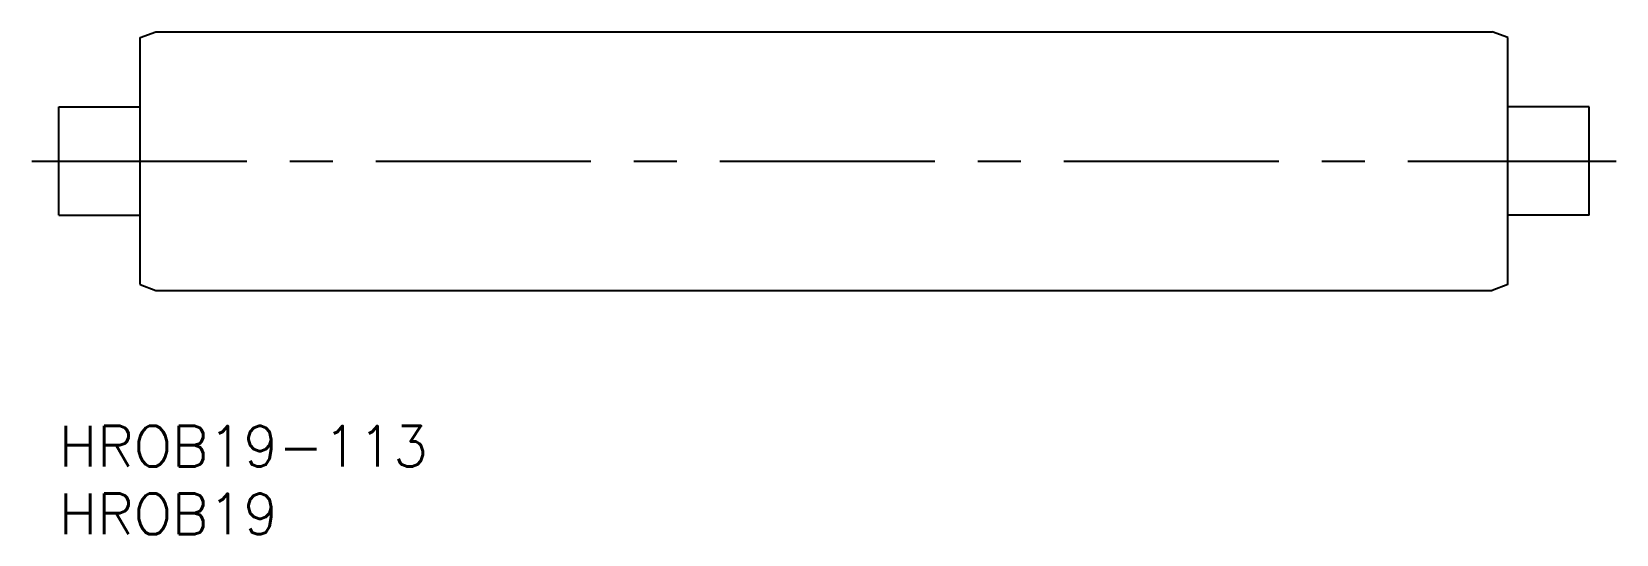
# Model space of a CAD drawing. Extents: x -2 to 115, y -8 to 29.
import ezdxf

# ---------------------------------------------------------------- set-up
doc = ezdxf.new("R2010")
doc.units = 0
doc.header["$LTSCALE"] = 0.5
doc.linetypes.add('CENTER', pattern=[50.8, 31.75, -6.35, 6.35, -6.35])
for name, color, linetype in [('MSM_CENTER', 1, 'CENTER'), ('MSM_CONTINUOUS', 7, 'CONTINUOUS'), ('MSM_PART_NUMBER', 7, 'CONTINUOUS')]:
    doc.layers.add(name, color=color, linetype=linetype)
doc.styles.get("Standard").update_dxf_attribs({"font": 'txt.shx', "height": 3, "bigfont": 'bigfont.shx'})

# ---------------------------------------------------------------- blocks, each defined once
blk = doc.blocks.new('*U2')
at = {"layer": 'MSM_PART_NUMBER'}
blk.add_text('HROB19-113', height=3, dxfattribs=at).set_placement((0, -3))
blk = doc.blocks.new('*U3')
at = {"layer": 'MSM_PART_NUMBER'}
blk.add_text('HROB19', height=3, dxfattribs=at).set_placement((0, -8))

msp = doc.modelspace()

# ---------------------------------------------------------------- linework, layer by layer
at = {"layer": 'MSM_CENTER'}
msp.add_line((-2, 19.55), (115, 19.55), dxfattribs=at)
at = {"layer": 'MSM_CONTINUOUS'}
for p, q in [((6, 28.67), (7.17, 29.1)), ((6, 10.43), (6, 28.67)), ((7.17, 29.1), (105.83, 29.1)), ((107, 28.67), (105.83, 29.1)), ((107, 10.43), (107, 28.67)), ((0, 23.55), (6, 23.55)), ((0, 15.55), (0, 23.55)), ((113, 23.55), (107, 23.55)), ((113, 15.55), (113, 23.55)), ((0, 15.55), (6, 15.55)), ((113, 15.55), (107, 15.55)), ((6, 10.43), (7.17, 10)), ((7.17, 10), (105.83, 10)), ((107, 10.43), (105.83, 10))]:
    msp.add_line(p, q, dxfattribs=at)

# ---------------------------------------------------------------- block references
for name in ['*U2', '*U3']:
    msp.add_blockref(name, (0, 0), dxfattribs=at)

doc.saveas('drawing.dxf')
